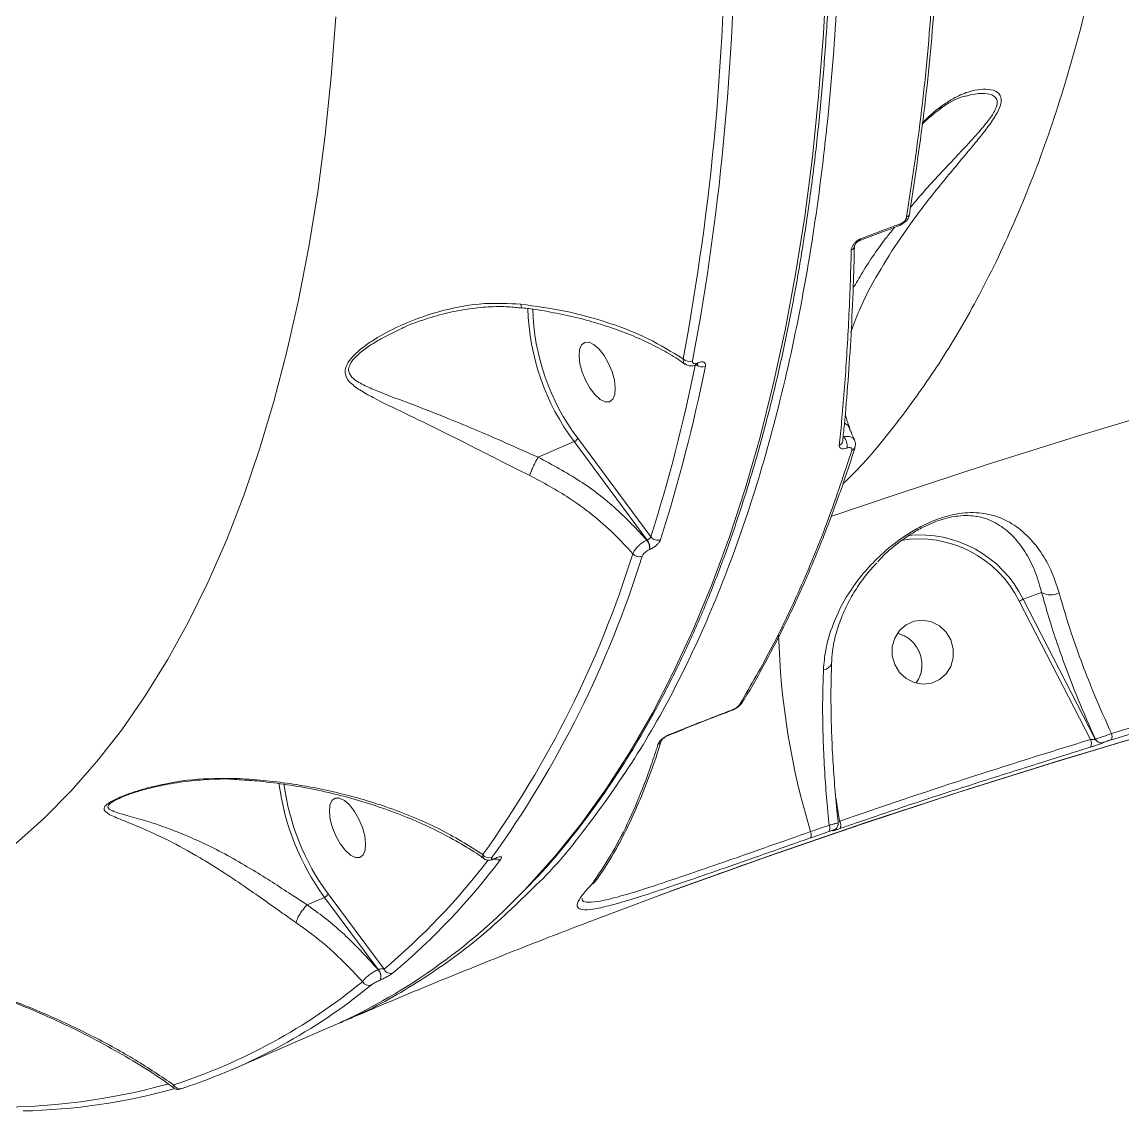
# Model space of a CAD drawing. Header units: millimetres. Extents: x -6104 to 7803, y -6013 to 4803.
# Drawn here: x 1801.8 to 1956.2, y 1926.4 to 2079.1 of the extents above; entities that cross this region are included whole.
import ezdxf

# ---------------------------------------------------------------- set-up
doc = ezdxf.new("R2010")
doc.units = ezdxf.units.MM
doc.layers.add('DIKOM_ОБЪЕКТ', color=7, linetype='Continuous')

msp = doc.modelspace()

# ---------------------------------------------------------------- linework, layer by layer
at = {"layer": 'DIKOM_ОБЪЕКТ', "color": 7, "linetype": 'Continuous', "lineweight": 15}
for p, q in [((1930.416, 2066.823), (1930.373, 2066.787)), ((1918.522, 2047.748), (1918.518, 2047.605)), ((1855.151, 2036.146), (1855.442, 2036.289)), ((1896.429, 2031.072), (1896.363, 2031.043)), ((1896.429, 2031.072), (1896.438, 2031.076)), ((1896.582, 2031.306), (1896.516, 2031.278)), ((1874.19, 2018.076), (1879.236, 2020.261)), ((1879.236, 2020.261), (1889.457, 2006.471)), ((1889.976, 2006.911), (1879.733, 2020.732)), ((1916.88, 2020.359), (1916.882, 2020.388)), ((1916.978, 2020.935), (1916.918, 2020.879)), ((1889.457, 2006.471), (1889.412, 2006.451)), ((1889.779, 2005.12), (1889.824, 2005.14)), ((1944.753, 1999.135), (1942.173, 1998.165)), ((1941.611, 1997.889), (1951.59, 1978.501)), ((1952.253, 1978.579), (1942.173, 1998.165)), ((1915.293, 1989.16), (1915.289, 1989.13)), ((1892.414, 1979.091), (1892.402, 1979.086)), ((1952.261, 1978.583), (1952.253, 1978.579)), ((1953.404, 1978.075), (1953.41, 1978.079)), ((1815.469, 1970.25), (1815.717, 1970.37)), ((1916.436, 1967.074), (1915.898, 1970.385)), ((1915.531, 1965.764), (1915.661, 1965.822)), ((1915.538, 1965.768), (1915.531, 1965.764)), ((1915.538, 1965.768), (1915.662, 1965.822)), ((1868.154, 1961.816), (1868.069, 1961.779)), ((1868.239, 1961.885), (1868.154, 1961.848)), ((1881.787, 1958.311), (1881.715, 1958.225)), ((1881.795, 1958.321), (1881.787, 1958.311)), ((1882.07, 1958.502), (1881.949, 1958.374)), ((1852.582, 1946.323), (1844.735, 1956.856)), ((1841.8, 1955.329), (1841.794, 1955.325)), ((1841.8, 1955.329), (1844.239, 1956.385)), ((1844.239, 1956.385), (1851.775, 1946.269)), ((1851.775, 1946.269), (1851.748, 1946.257)), ((1852.028, 1944.78), (1852.055, 1944.792)), ((1844.764, 1938.076), (1831.509, 1932.336))]:
    msp.add_line(p, q, dxfattribs=at)
at = {"layer": 'DIKOM_ОБЪЕКТ', "color": 7, "linetype": 'Continuous', "lineweight": 15, "flags": 128}
for points in [[(1914.656, 2086.436), (1914.176, 2077.467), (1913.496, 2068.705), (1912.618, 2060.157), (1911.543, 2051.832), (1910.271, 2043.735), (1908.802, 2035.874), (1907.14, 2028.255), (1905.284, 2020.884), (1903.236, 2013.769), (1900.999, 2006.915), (1898.574, 2000.327), (1895.963, 1994.011), (1893.168, 1987.973), (1890.192, 1982.217), (1887.037, 1976.749), (1883.706, 1971.573), (1880.201, 1966.693), (1876.526, 1962.113), (1872.684, 1957.838), (1872.32, 1957.458)], [(1845.82, 2079.782), (1845.175, 2071.401), (1844.331, 2063.236), (1843.288, 2055.294), (1842.048, 2047.582), (1840.611, 2040.109), (1838.98, 2032.88), (1837.154, 2025.902), (1835.137, 2019.183), (1832.929, 2012.727), (1830.533, 2006.542), (1827.952, 2000.633), (1825.188, 1995.005), (1822.242, 1989.663), (1819.119, 1984.614), (1815.82, 1979.86), (1812.349, 1975.408), (1808.709, 1971.26), (1804.904, 1967.421), (1800.938, 1963.894)], [(2055.955, 2047.895), (2042.373, 2045.064), (2028.861, 2042.079), (2015.429, 2038.94), (2002.084, 2035.65), (1988.836, 2032.212), (1975.694, 2028.626), (1962.664, 2024.896), (1949.757, 2021.024), (1936.98, 2017.013), (1924.342, 2012.865), (1915.208, 2009.751)], [(1919.222, 2048.439), (1919.208, 2048.434), (1919.207, 2048.433)], [(1882.749, 2033.212), (1883.448, 2032.314), (1884.068, 2031.229), (1884.558, 2030.046), (1884.877, 2028.861), (1885.001, 2027.77), (1884.919, 2026.86), (1884.638, 2026.206), (1884.181, 2025.861), (1883.584, 2025.853), (1882.897, 2026.182), (1882.174, 2026.821), (1881.474, 2027.72), (1880.854, 2028.805), (1880.365, 2029.987), (1880.045, 2031.173), (1879.921, 2032.264), (1880.003, 2033.174), (1880.284, 2033.828), (1880.741, 2034.173), (1881.338, 2034.181), (1882.026, 2033.852), (1882.749, 2033.212)], [(2108.93, 2012.921), (2103.641, 2012.062), (2089.037, 2009.571), (2074.479, 2006.907), (2059.978, 2004.074), (2045.542, 2001.072), (2031.182, 1997.905), (2016.906, 1994.573), (2002.724, 1991.08), (1988.646, 1987.427), (1974.68, 1983.617), (1960.836, 1979.652), (1947.122, 1975.535), (1933.549, 1971.269), (1920.123, 1966.857), (1906.856, 1962.3), (1893.754, 1957.604), (1883.087, 1953.629)], [(1890.387, 1956.363), (1893.085, 1957.355), (1906.226, 1962.067), (1919.534, 1966.637), (1933, 1971.063), (1946.615, 1975.342), (1960.369, 1979.471), (1974.255, 1983.447), (1988.263, 1987.269), (2002.384, 1990.933), (2016.609, 1994.437), (2030.928, 1997.778), (2045.331, 2000.955), (2059.81, 2003.966), (2074.356, 2006.808), (2088.957, 2009.479), (2103.606, 2011.979), (2108.944, 2012.845)], [(2015.611, 1996.018), (2007.856, 1994.104), (2000.131, 1992.141), (1992.44, 1990.129), (1984.783, 1988.068), (1977.161, 1985.96), (1969.577, 1983.805), (1962.032, 1981.603), (1954.528, 1979.354)], [(1929.307, 1986.41), (1928.089, 1986.27), (1926.872, 1986.492), (1925.753, 1987.058), (1924.825, 1987.923), (1924.162, 1989.016), (1923.817, 1990.249), (1923.82, 1991.523), (1924.169, 1992.733), (1924.836, 1993.781), (1925.767, 1994.584), (1926.887, 1995.075), (1928.105, 1995.216), (1929.323, 1994.994), (1930.441, 1994.427), (1931.369, 1993.562), (1932.032, 1992.469), (1932.376, 1991.236), (1932.374, 1989.963), (1932.025, 1988.753), (1931.358, 1987.704), (1930.427, 1986.902), (1929.307, 1986.41)], [(1954.537, 1978.48), (1962.047, 1980.73), (1969.597, 1982.934), (1977.186, 1985.091), (1984.813, 1987.201), (1992.476, 1989.262), (2000.173, 1991.276), (2007.903, 1993.24), (2015.664, 1995.156)], [(1847.751, 1969.336), (1848.451, 1968.437), (1849.07, 1967.353), (1849.56, 1966.17), (1849.88, 1964.985), (1850.004, 1963.893), (1849.922, 1962.984), (1849.641, 1962.33), (1849.183, 1961.985), (1848.587, 1961.976), (1847.899, 1962.305), (1847.176, 1962.945), (1846.476, 1963.843), (1845.857, 1964.928), (1845.367, 1966.111), (1845.048, 1967.296), (1844.924, 1968.388), (1845.005, 1969.297), (1845.286, 1969.951), (1845.744, 1970.296), (1846.341, 1970.304), (1847.028, 1969.976), (1847.751, 1969.336)], [(1914.97, 1966.496), (1914.646, 1966.383), (1914.322, 1966.27), (1913.998, 1966.157), (1913.673, 1966.044), (1913.349, 1965.931), (1913.025, 1965.818), (1912.702, 1965.705), (1912.378, 1965.592)], [(1912.356, 1964.708), (1912.68, 1964.821), (1913.004, 1964.934), (1913.329, 1965.048), (1913.653, 1965.161), (1913.977, 1965.274), (1914.302, 1965.387), (1914.626, 1965.5), (1914.951, 1965.613)]]:
    msp.add_lwpolyline(points, dxfattribs=at)
at = {"layer": 'DIKOM_ОБЪЕКТ', "color": 7, "linetype": 'Continuous', "lineweight": 15}
for centre, radius, start, end in [((1553.838, 2095.641), 346.585, 349.39519, 0.32274), ((1554.405, 2095.507), 347.365, 349.39557, 0.3227), ((1929.552, 2067.827), 1.324, 310.73689, 338.20795), ((1925.73, 2052.354), 0.572, 350.52552, 16.65678), ((1924.651, 2050.831), 0.323, 298.24997, 355.35033), ((1925.616, 2052.412), 0.696, 287.96331, 347.38807), ((1917.768, 2047.782), 0.764, 293.21608, 356.97312), ((1919.05, 2048.732), 0.339, 300.39136, 354.08458), ((1905.454, 2039.855), 32.731, 181.65615, 216.77299), ((1904.854, 2039.618), 31.429, 181.34453, 216.93727), ((1671.795, 2076.217), 228.925, 342.37732, 348.65078), ((1672.583, 2076.011), 229.524, 342.37793, 348.64995), ((1895.378, 2032.726), 1.232, 224.80566, 291.88776), ((1897.161, 2031.988), 1.237, 229.85758, 291.7195), ((1896.22, 2031.303), 0.297, 299.38057, 355.09288), ((1896.282, 2031.333), 0.301, 301.25242, 354.91283), ((1916.575, 2021.616), 1.368, 20.2314, 65.50128), ((1916.067, 2020.462), 0.82, 293.81343, 352.83585), ((1915.834, 2019.741), 1.653, 346.7649, 46.23139), ((1917.923, 2019.711), 0.712, 288.86558, 342.01424), ((1888.057, 2005.361), 1.739, 352.06139, 38.81518), ((1888.101, 2005.38), 1.741, 352.07255, 38.78493), ((1890.91, 2007.614), 1.169, 216.95493, 291.37725), ((1927.541, 1990.927), 15.699, 26.327, 99.32271), ((1927.649, 1990.986), 16.202, 26.30176, 95.8243), ((1746.052, 2048.73), 148.143, 324.35536, 342.64144), ((1888.341, 2005.286), 1.17, 220.17344, 291.26685), ((1747.039, 2048.501), 148.49, 324.35656, 342.64023), ((1946.054, 2001.259), 2.491, 238.51198, 297.47595), ((1945.247, 1991.193), 7.619, 113.79262, 118.4975), ((2010.971, 1995.772), 103.109, 181.43058, 197.0199), ((1914.103, 1989.579), 1.269, 273.12507, 339.26542), ((1902.207, 1984.22), 0.771, 291.12028, 328.82095), ((1901.269, 1982.831), 0.247, 292.98906, 328.0341), ((1890.59, 1978.587), 0.888, 295.53446, 343.14726), ((1892.3, 1979.335), 0.269, 294.92802, 326.76573), ((1950.521, 1977.945), 1.205, 335.52058, 27.4817), ((1953.135, 1979.027), 0.989, 206.94635, 285.73509), ((1953.142, 1979.03), 0.989, 206.92528, 285.73747), ((1953.547, 1978.907), 1.078, 336.65869, 24.49797), ((1872.273, 1976.837), 34.702, 187.38095, 216.11257), ((1871.945, 1976.699), 33.677, 187.5409, 216.10223), ((1914.145, 1966.072), 0.928, 330.30559, 27.15831), ((1915.421, 1966.491), 1.17, 336.76474, 29.87082), ((1789.58, 2021.089), 97.772, 310.11948, 322.49674), ((1790.533, 2020.916), 98.249, 310.12687, 322.93406), ((1867.339, 1962.969), 1.065, 212.318, 290.41933), ((1868.56, 1962.62), 0.994, 239.53107, 291.87587), ((1867.991, 1961.961), 0.199, 293.72455, 325.23763), ((1868.069, 1962.007), 0.209, 293.57251, 324.40037), ((1881.397, 1959.181), 0.954, 294.15087, 325.78328), ((1881.42, 1959.172), 0.929, 293.76438, 323.61764), ((1810.825, 2015.608), 84.635, 293.6409, 316.60177), ((1850.755, 1945.304), 1.377, 337.62002, 43.83469), ((1850.782, 1945.316), 1.377, 337.61595, 43.82091), ((1853.505, 1946.745), 1.015, 204.61652, 290.07659), ((1797.894, 2007.683), 81.568, 287.99677, 309.30317), ((1850.446, 1945.04), 1.004, 208.1468, 290.29768), ((1799.016, 2007.35), 81.743, 287.99621, 309.30385), ((1798.383, 2016.515), 89.552, 267.26878, 285.48773), ((1799.956, 2013.803), 87.388, 271.33608, 285.41444), ((1823.944, 1930.471), 0.924, 203.23165, 290.67308)]:
    msp.add_arc(centre, radius, start, end, dxfattribs=at)
for points, knots in [([(1873.825, 1958.027), (1873.842, 1958.043), (1876.538, 1960.538), (1881.369, 1966.591), (1888.203, 1976.265), (1894.232, 1987.108), (1899.542, 1998.877), (1904.123, 2011.538), (1908.055, 2025.286), (1911.294, 2040.123), (1913.813, 2056.021), (1915.556, 2072.631), (1916.535, 2089.878), (1916.779, 2107.677), (1916.292, 2126.317), (1915.043, 2145.77), (1913.019, 2165.986), (1910.264, 2186.52), (1906.805, 2207.294), (1902.683, 2228.226), (1897.832, 2249.658), (1892.236, 2271.535), (1885.898, 2293.79), (1878.956, 2315.933), (1871.449, 2337.891), (1863.426, 2359.597), (1854.758, 2381.403), (1845.445, 2403.237), (1835.507, 2425.022), (1825.599, 2445.377), (1815.835, 2464.299), (1806.309, 2481.818), (1796.453, 2499.031), (1786.29, 2515.886), (1775.93, 2532.203), (1765.426, 2547.904), (1755.925, 2561.433), (1749.859, 2569.618), (1747.389, 2572.951)], [0, 0, 0, 0, 0.0001878, 0.0303399, 0.0605166, 0.0906687, 0.1199697, 0.1492932, 0.1785943, 0.2087463, 0.238923, 0.2690751, 0.2983757, 0.3276989, 0.3569995, 0.3871513, 0.4173276, 0.4474793, 0.4767801, 0.5061036, 0.5354043, 0.5655563, 0.5957329, 0.6258848, 0.6551856, 0.6845091, 0.7138099, 0.7439618, 0.7741383, 0.8042902, 0.8297913, 0.8553221, 0.880853, 0.9066258, 0.9323986, 0.9575223, 0.9827031, 1, 1, 1, 1]), ([(1916.885, 2014.338), (1917.161, 2014.597), (1919.652, 2016.927), (1923.966, 2022.14), (1929.768, 2030.026), (1935.252, 2039.137), (1940.377, 2049.425), (1945.042, 2060.986), (1949.104, 2073.559), (1952.518, 2087.15), (1955.247, 2101.735), (1957.205, 2116.833), (1958.423, 2132.347), (1958.947, 2148.178), (1958.795, 2164.755), (1957.933, 2182.052), (1956.343, 2200.026), (1954.008, 2218.68), (1950.9, 2237.966), (1946.987, 2257.932), (1942.302, 2278.286), (1936.97, 2298.541), (1931.08, 2318.521), (1924.709, 2338.151), (1917.69, 2357.983), (1910.026, 2377.958), (1901.733, 2398.009), (1893.05, 2417.58), (1884.034, 2436.621), (1874.741, 2455.091), (1864.974, 2473.409), (1854.74, 2491.495), (1844.092, 2509.337), (1836.733, 2520.805), (1833.055, 2526.537)], [0, 0, 0, 0, 0.00362333, 0.03267751, 0.06202086, 0.09136412, 0.12380246, 0.1562658, 0.18870386, 0.22209805, 0.25551995, 0.28891367, 0.3203315, 0.35177295, 0.38319047, 0.41551451, 0.44786506, 0.48018897, 0.51368225, 0.54717551, 0.58114976, 0.61512431, 0.64703362, 0.67896806, 0.71087771, 0.74371715, 0.77658352, 0.80942335, 0.8407557, 0.87211054, 0.90344315, 0.93562061, 0.96782235, 1, 1, 1, 1]), ([(1819.918, 2453.65), (1820.831, 2451.867), (1823.477, 2446.697), (1827.775, 2438.067), (1832.771, 2427.737), (1837.649, 2417.328), (1842.408, 2406.849), (1847.044, 2396.307), (1851.552, 2385.71), (1855.93, 2375.067), (1860.174, 2364.385), (1864.282, 2353.673), (1868.249, 2342.937), (1872.074, 2332.188), (1875.753, 2321.431), (1879.284, 2310.677), (1882.663, 2299.932), (1885.888, 2289.205), (1888.958, 2278.503), (1891.868, 2267.836), (1894.618, 2257.21), (1897.206, 2246.634), (1899.628, 2236.116), (1901.884, 2225.663), (1903.972, 2215.284), (1905.89, 2204.986), (1907.637, 2194.777), (1909.211, 2184.664), (1910.611, 2174.656), (1911.836, 2164.759), (1912.885, 2154.982), (1913.758, 2145.331), (1914.453, 2135.814), (1914.971, 2126.437), (1915.31, 2117.208), (1915.47, 2108.134), (1915.452, 2099.221), (1915.254, 2090.477), (1914.878, 2081.907), (1914.324, 2073.518), (1913.591, 2065.317), (1912.68, 2057.309), (1911.592, 2049.501), (1910.327, 2041.898), (1908.887, 2034.507), (1907.272, 2027.332), (1905.484, 2020.379), (1903.524, 2013.654), (1901.392, 2007.162), (1899.092, 2000.907), (1896.623, 1994.895), (1893.989, 1989.13), (1891.19, 1983.617), (1888.231, 1978.36), (1885.11, 1973.363), (1881.835, 1968.628), (1878.399, 1964.173), (1875.311, 1960.509), (1873.309, 1958.443), (1872.56, 1957.669)], [0, 0, 0, 0, 0.0093746, 0.0271866, 0.0449985, 0.0628105, 0.0806222, 0.0984342, 0.1162461, 0.134058, 0.1518699, 0.1696819, 0.1874939, 0.2053059, 0.2231184, 0.2409307, 0.2587433, 0.2765562, 0.2943693, 0.3121826, 0.3299963, 0.3478102, 0.3656245, 0.3834392, 0.4012543, 0.4190699, 0.4368861, 0.4547028, 0.4725198, 0.4903376, 0.508156, 0.5259752, 0.5437951, 0.5616156, 0.5794371, 0.5972593, 0.6150823, 0.6329064, 0.6507313, 0.668557, 0.6863838, 0.7042114, 0.7220398, 0.739869, 0.7576988, 0.7755291, 0.7933595, 0.8111899, 0.8290198, 0.8468486, 0.8646758, 0.8825007, 0.9003223, 0.9181399, 0.9359524, 0.9537585, 0.9715573, 0.9893479, 1, 1, 1, 1]), ([(1926.279, 2052.518), (1927.019, 2057.396), (1928.498, 2067.151), (1929.901, 2082.772), (1930.749, 2099.04), (1930.751, 2110.471), (1930.752, 2116.186)], [0, 0, 0, 0, 0.248616, 0.49723164, 0.74861603, 1, 1, 1, 1]), ([(1930.302, 2115.521), (1930.302, 2109.859), (1930.303, 2098.535), (1929.471, 2082.29), (1928.073, 2066.573), (1926.578, 2056.691), (1925.831, 2051.75)], [0, 0, 0, 0, 0.2486168, 0.4972324, 0.7486166, 1, 1, 1, 1]), ([(1923.761, 2046.99), (1924.867, 2048.63), (1927.137, 2051.994), (1931.01, 2056.824), (1934.156, 2060.566), (1936.349, 2063.224), (1937.658, 2064.937), (1938.694, 2066.558), (1939.171, 2067.944), (1938.97, 2069.015), (1938.013, 2069.598), (1936.591, 2069.724), (1934.824, 2069.426), (1932.849, 2068.716), (1931.471, 2067.795), (1930.782, 2067.335)], [0, 0, 0, 0, 0.1255124, 0.2574495, 0.3891788, 0.4370102, 0.4847431, 0.5375344, 0.5809854, 0.6244954, 0.6888409, 0.7551647, 0.8216706, 0.9108252, 1, 1, 1, 1]), ([(1934.164, 2068.687), (1934.587, 2068.8), (1935.624, 2069.078), (1937.12, 2069.111), (1938.263, 2068.726), (1938.616, 2067.886), (1938.307, 2066.757), (1937.241, 2065.146), (1935.528, 2063.159), (1933.455, 2060.929), (1930.519, 2057.797), (1928.073, 2055.192), (1926.532, 2053.263), (1926.352, 2053.038)], [0, 0, 0, 0, 0.0732864, 0.1799476, 0.274985, 0.3307738, 0.3864189, 0.457813, 0.5529366, 0.6561265, 0.7594646, 0.9719608, 1, 1, 1, 1]), ([(1934.155, 2068.72), (1934.093, 2068.707), (1933.554, 2068.597), (1932.491, 2068.148), (1931.292, 2067.522), (1930.613, 2066.967), (1930.426, 2066.814)], [0, 0, 0, 0, 0.0518862, 0.4533174, 0.8501572, 1, 1, 1, 1]), ([(1930.377, 2066.779), (1929.864, 2066.381), (1928.975, 2065.692), (1928.29, 2065.022), (1927.999, 2064.738)], [0, 0, 0, 0, 0.57621187, 1, 1, 1, 1]), ([(1930.782, 2067.335), (1930.152, 2066.858), (1929.054, 2066.028), (1928.327, 2065.215), (1928.018, 2064.868)], [0, 0, 0, 0, 0.5734124, 1, 1, 1, 1]), ([(1924.973, 2050.805), (1924.413, 2050.596), (1922.542, 2049.896), (1920.687, 2049.191), (1919.387, 2048.697)], [0, 0, 0, 0, 0.29963274, 1, 1, 1, 1]), ([(1926.27, 2052.263), (1926.251, 2052.138), (1926.197, 2051.779), (1925.858, 2051.272), (1925.356, 2050.796), (1924.979, 2050.635), (1924.8, 2050.558)], [0, 0, 0, 0, 0.1717749, 0.4909073, 0.7584233, 1, 1, 1, 1]), ([(1925.831, 2051.75), (1925.829, 2051.738), (1925.813, 2051.654), (1925.757, 2051.495), (1925.619, 2051.276), (1925.435, 2051.079), (1925.21, 2050.909), (1925.052, 2050.84), (1924.973, 2050.805)], [0, 0, 0, 0, 0.0354145, 0.2573156, 0.4482656, 0.6281894, 0.8143072, 1, 1, 1, 1]), ([(1924.147, 2050.297), (1923.789, 2049.857), (1922.123, 2047.81), (1920.136, 2044.91), (1918.76, 2042.492), (1918.34, 2041.753)], [0, 0, 0, 0, 0.1598016, 0.7434091, 1, 1, 1, 1]), ([(1924.805, 2050.543), (1923.947, 2050.224), (1922.067, 2049.526), (1920.226, 2048.814), (1919.227, 2048.427)], [0, 0, 0, 0, 0.45697398, 1, 1, 1, 1]), ([(1919.387, 2048.697), (1919.27, 2048.644), (1919.035, 2048.539), (1918.699, 2048.28), (1918.419, 2047.978), (1918.206, 2047.642), (1918.091, 2047.333), (1918.075, 2047.153), (1918.069, 2047.08)], [0, 0, 0, 0, 0.1643198, 0.3291668, 0.4897378, 0.6616424, 0.8613677, 1, 1, 1, 1]), ([(1919.207, 2048.432), (1919.204, 2048.431), (1919.171, 2048.422), (1919.074, 2048.373), (1918.938, 2048.286), (1918.805, 2048.172), (1918.69, 2048.046), (1918.597, 2047.91), (1918.539, 2047.788), (1918.532, 2047.719), (1918.53, 2047.736), (1918.53, 2047.739)], [0, 0, 0, 0, 0.0104397, 0.1170491, 0.2224506, 0.3243848, 0.4346214, 0.5638084, 0.7306416, 0.9412589, 1, 1, 1, 1]), ([(1918.069, 2047.08), (1918.058, 2046.673), (1918.006, 2044.642), (1917.83, 2039.444), (1917.433, 2031.735), (1916.896, 2024.718), (1916.508, 2020.815), (1916.398, 2019.712)], [0, 0, 0, 0, 0.04137208, 0.2068696, 0.53815026, 0.86943025, 1, 1, 1, 1]), ([(1918.518, 2047.605), (1918.468, 2045.737), (1918.357, 2041.529), (1918.058, 2035.269), (1917.637, 2028.8), (1917.239, 2023.842), (1916.946, 2021.126), (1916.867, 2020.388)], [0, 0, 0, 0, 0.1917268, 0.4317542, 0.6714449, 0.9108263, 1, 1, 1, 1]), ([(1917.993, 2035.632), (1918.361, 2036.616), (1919.134, 2038.679), (1921.023, 2042.538), (1922.739, 2045.329), (1923.761, 2046.99)], [0, 0, 0, 0, 0.2693727, 0.5651837, 1, 1, 1, 1]), ([(1871.746, 2039.53), (1870.052, 2039.616), (1866.36, 2039.803), (1860.706, 2038.752), (1855.688, 2037.003), (1852.154, 2035.185), (1849.992, 2033.776), (1848.555, 2032.612), (1847.476, 2031.387), (1847.123, 2030.476), (1847.133, 2029.531), (1847.708, 2028.552), (1849.161, 2027.478), (1851.689, 2026.064), (1855.469, 2024.256), (1860.051, 2022.038), (1864.46, 2019.835), (1868.613, 2017.712), (1871.498, 2016.269), (1872.998, 2015.519)], [0, 0, 0, 0, 0.0790195, 0.1721803, 0.2680592, 0.3287294, 0.3610595, 0.3938993, 0.4223315, 0.4513201, 0.4599437, 0.4989933, 0.544606, 0.5914354, 0.6876207, 0.7865814, 0.8546752, 0.9244466, 1, 1, 1, 1]), ([(1871.981, 2038.98), (1871.331, 2039.052), (1869.736, 2039.23), (1867.138, 2039.177), (1864.171, 2038.872), (1861.094, 2038.258), (1858.088, 2037.352), (1856.077, 2036.633), (1855.167, 2036.182), (1855.14, 2036.169)], [0, 0, 0, 0, 0.1127669, 0.2764658, 0.4494716, 0.6306428, 0.8205481, 0.994786, 1, 1, 1, 1]), ([(1894.503, 2031.858), (1892.907, 2032.843), (1889.667, 2034.843), (1883.968, 2037.033), (1877.965, 2038.668), (1873.835, 2039.24), (1871.746, 2039.53)], [0, 0, 0, 0, 0.2625663, 0.5326651, 0.7636474, 1, 1, 1, 1]), ([(1871.746, 2039.53), (1871.755, 2039.479), (1871.779, 2039.331), (1871.85, 2039.122), (1871.927, 2038.985), (1871.986, 2039.013), (1871.991, 2039.016)], [0, 0, 0, 0, 0.1672574, 0.4859067, 0.9625909, 1, 1, 1, 1]), ([(1894.791, 2031.093), (1894.452, 2031.337), (1893.377, 2032.108), (1891.302, 2033.291), (1888.595, 2034.628), (1885.663, 2035.822), (1882.56, 2036.863), (1879.31, 2037.743), (1875.935, 2038.436), (1873.483, 2038.852), (1872.143, 2038.981), (1871.989, 2038.996)], [0, 0, 0, 0, 0.0609742, 0.193206, 0.3256297, 0.4583069, 0.5909396, 0.7220992, 0.8528073, 0.983123, 1, 1, 1, 1]), ([(1874.185, 2018.072), (1874.185, 2018.073), (1872.699, 2018.722), (1869.832, 2020.012), (1865.661, 2021.827), (1861.228, 2023.67), (1856.498, 2025.508), (1852.583, 2026.943), (1849.875, 2028.088), (1848.326, 2028.94), (1847.65, 2029.786), (1847.604, 2030.55), (1847.753, 2031.008), (1848.201, 2031.72), (1849.018, 2032.578), (1850.458, 2033.656), (1852.504, 2034.924), (1854.134, 2035.676), (1855.151, 2036.146)], [0, 0, 0, 0, 0.000045, 0.10512765, 0.20097862, 0.29915372, 0.43480611, 0.57393011, 0.63689914, 0.70092672, 0.7519893, 0.76298547, 0.79141617, 0.79993366, 0.83701517, 0.88081096, 0.92564121, 1, 1, 1, 1]), ([(1894.503, 2031.858), (1894.51, 2031.736), (1894.524, 2031.464), (1894.644, 2031.211), (1894.787, 2031.143), (1894.814, 2031.13)], [0, 0, 0, 0, 0.3960584, 0.8870288, 1, 1, 1, 1]), ([(1896.363, 2031.051), (1896.322, 2031.032), (1896.077, 2030.911), (1895.651, 2030.847), (1895.147, 2030.902), (1894.919, 2031.06), (1894.831, 2031.121)], [0, 0, 0, 0, 0.08083411, 0.4902299, 0.80509828, 1, 1, 1, 1]), ([(1896.516, 2031.278), (1896.429, 2031.246), (1896.254, 2031.183), (1896.039, 2031.186), (1895.888, 2031.264), (1895.818, 2031.403), (1895.831, 2031.527), (1895.837, 2031.583)], [0, 0, 0, 0, 0.2039342, 0.4079998, 0.613519, 0.8265388, 1, 1, 1, 1]), ([(1896.594, 2031.123), (1896.59, 2031.123), (1896.582, 2031.123), (1896.484, 2031.097), (1896.378, 2031.05), (1896.306, 2031.01), (1896.284, 2030.998)], [0, 0, 0, 0, 0.2743002, 0.5685426, 0.8671878, 1, 1, 1, 1]), ([(1897.618, 2030.84), (1897.628, 2030.925), (1897.649, 2031.115), (1897.539, 2031.327), (1897.307, 2031.444), (1896.979, 2031.45), (1896.714, 2031.354), (1896.582, 2031.306)], [0, 0, 0, 0, 0.1741934, 0.3896031, 0.5958304, 0.7979239, 1, 1, 1, 1]), ([(1917.234, 2024.198), (1917.264, 2024.04), (1917.4, 2023.334), (1917.673, 2022.645), (1917.886, 2022.109)], [0, 0, 0, 0, 0.2232771, 1, 1, 1, 1]), ([(1917.846, 2022.086), (1917.908, 2021.92), (1918.109, 2021.381), (1918.383, 2020.835), (1918.573, 2020.457)], [0, 0, 0, 0, 0.3077694, 1, 1, 1, 1]), ([(1879.733, 2020.732), (1879.73, 2020.721), (1879.722, 2020.699), (1879.694, 2020.639), (1879.632, 2020.55), (1879.516, 2020.435), (1879.378, 2020.331), (1879.284, 2020.285), (1879.236, 2020.261)], [0, 0, 0, 0, 0.0701808, 0.1414197, 0.3560332, 0.5706698, 0.7853233, 1, 1, 1, 1]), ([(1916.88, 2020.361), (1916.88, 2020.362), (1916.883, 2020.377), (1916.878, 2020.416), (1916.873, 2020.451)], [0, 0, 0, 0, 0.1092732, 1, 1, 1, 1]), ([(1918.529, 2020.439), (1918.484, 2020.531), (1918.376, 2020.755), (1917.977, 2020.956), (1917.477, 2021.024), (1917.12, 2020.96), (1916.978, 2020.935)], [0, 0, 0, 0, 0.2058305, 0.5030899, 0.8016165, 1, 1, 1, 1]), ([(1918.537, 2020.44), (1918.586, 2020.316), (1918.69, 2020.054), (1918.677, 2019.715), (1918.604, 2019.539), (1918.586, 2019.495)], [0, 0, 0, 0, 0.4037128, 0.852013, 1, 1, 1, 1]), ([(1918.154, 2019.038), (1917.072, 2015.761), (1914.908, 2009.208), (1911.157, 2000.071), (1907.068, 1991.411), (1904.013, 1986.138), (1902.485, 1983.501)], [0, 0, 0, 0, 0.2491212, 0.4982433, 0.7491211, 1, 1, 1, 1]), ([(1918.599, 2019.492), (1918.584, 2019.442), (1917.906, 2017.16), (1916.414, 2012.857), (1914.103, 2006.607), (1911.603, 2000.629), (1908.948, 1994.885), (1906.112, 1989.426), (1904.078, 1985.745), (1902.944, 1983.959), (1902.859, 1983.826)], [0, 0, 0, 0, 0.0036494, 0.1675194, 0.3314475, 0.4954382, 0.6593374, 0.8230767, 0.9867705, 1, 1, 1, 1]), ([(1916.398, 2019.712), (1916.405, 2019.615), (1916.418, 2019.421), (1916.655, 2019.269), (1917.004, 2019.237), (1917.306, 2019.323), (1917.443, 2019.363)], [0, 0, 0, 0, 0.2591656, 0.5177396, 0.7812613, 1, 1, 1, 1]), ([(1917.443, 2019.363), (1917.482, 2019.375), (1917.636, 2019.425), (1917.874, 2019.45), (1918.08, 2019.388), (1918.189, 2019.25), (1918.166, 2019.109), (1918.154, 2019.038)], [0, 0, 0, 0, 0.0798731, 0.3181792, 0.5555738, 0.777414, 1, 1, 1, 1]), ([(1874.185, 2018.072), (1874.086, 2017.905), (1873.888, 2017.57), (1873.577, 2016.959), (1873.299, 2016.351), (1873.117, 2015.891), (1873.031, 2015.634), (1873.005, 2015.543), (1872.998, 2015.519)], [0, 0, 0, 0, 0.21271228, 0.42540048, 0.63809544, 0.85079697, 0.96192151, 1, 1, 1, 1]), ([(1874.19, 2018.076), (1874.189, 2018.075), (1874.187, 2018.074), (1874.186, 2018.073), (1874.185, 2018.072)], [0, 0, 0, 0, 0.6232157, 1, 1, 1, 1]), ([(1889.412, 2006.451), (1888.033, 2007.936), (1885.239, 2010.944), (1880.095, 2014.899), (1876.171, 2017.01), (1874.19, 2018.076)], [0, 0, 0, 0, 0.3257312, 0.6596785, 1, 1, 1, 1]), ([(1872.998, 2015.519), (1874.892, 2014.509), (1877.977, 2012.864), (1881.798, 2010.038), (1884.808, 2007.441), (1886.557, 2005.513), (1887.447, 2004.532)], [0, 0, 0, 0, 0.3422217, 0.5572733, 0.7746057, 1, 1, 1, 1]), ([(1947.203, 1999.049), (1946.839, 2000.167), (1946.101, 2002.434), (1944.439, 2005.211), (1942.417, 2007.52), (1940.36, 2008.981), (1938.408, 2009.821), (1936.832, 2010.21), (1935.207, 2010.351), (1933.312, 2010.255), (1930.876, 2009.722), (1928.348, 2008.668), (1926.258, 2007.488), (1924.181, 2006.078), (1921.935, 2004.188), (1919.348, 2001.426), (1916.932, 1997.96), (1915.295, 1994.31), (1914.412, 1991.046), (1914.252, 1989.228), (1914.172, 1988.312)], [0, 0, 0, 0, 0.0717894, 0.1456297, 0.2211695, 0.2985176, 0.3406379, 0.3832928, 0.416101, 0.4496132, 0.4986453, 0.5477928, 0.5804518, 0.6139713, 0.6704383, 0.7283192, 0.8119561, 0.8980751, 0.9486877, 1, 1, 1, 1]), ([(1921.78, 2003.419), (1922.031, 2003.695), (1922.964, 2004.72), (1924.56, 2006.021), (1926.478, 2007.35), (1928.37, 2008.433), (1930.688, 2009.411), (1932.856, 2009.867), (1934.474, 2009.934), (1935.266, 2009.823), (1935.646, 2009.769)], [0, 0, 0, 0, 0.0718809, 0.2665621, 0.3732606, 0.4825827, 0.6387931, 0.7947722, 0.901607, 1, 1, 1, 1]), ([(1935.646, 2009.769), (1935.692, 2009.765), (1936.3, 2009.702), (1937.286, 2009.356), (1938.97, 2008.56), (1940.718, 2007.143), (1942.418, 2004.975), (1943.826, 2002.344), (1944.441, 2000.213), (1944.753, 1999.135)], [0, 0, 0, 0, 0.0087398, 0.1158738, 0.2245786, 0.4207182, 0.6211561, 0.8084165, 1, 1, 1, 1]), ([(1889.412, 2006.451), (1889.29, 2006.388), (1888.985, 2006.231), (1888.488, 2005.876), (1888, 2005.42), (1887.618, 2004.944), (1887.504, 2004.669), (1887.447, 2004.532)], [0, 0, 0, 0, 0.1423605, 0.3572579, 0.5716628, 0.785756, 1, 1, 1, 1]), ([(1889.976, 2006.911), (1889.96, 2006.879), (1889.927, 2006.816), (1889.824, 2006.707), (1889.695, 2006.603), (1889.566, 2006.521), (1889.488, 2006.485), (1889.457, 2006.471)], [0, 0, 0, 0, 0.2150875, 0.4300832, 0.6448851, 0.8593014, 1, 1, 1, 1]), ([(1889.824, 2005.14), (1889.917, 2005.184), (1890.15, 2005.294), (1890.531, 2005.546), (1890.908, 2005.874), (1891.204, 2006.22), (1891.292, 2006.424), (1891.337, 2006.525)], [0, 0, 0, 0, 0.1407836, 0.355281, 0.5700088, 0.7849671, 1, 1, 1, 1]), ([(1888.765, 2004.196), (1888.795, 2004.264), (1888.855, 2004.398), (1889.052, 2004.629), (1889.304, 2004.848), (1889.56, 2005.017), (1889.717, 2005.091), (1889.779, 2005.12)], [0, 0, 0, 0, 0.2142793, 0.42837, 0.6428386, 0.8576474, 1, 1, 1, 1]), ([(1921.679, 2003.294), (1921.397, 2003.001), (1920.525, 2002.092), (1919.269, 2000.424), (1917.9, 1998.256), (1916.756, 1995.89), (1915.914, 1993.413), (1915.411, 1991.156), (1915.348, 1989.738), (1915.322, 1989.161)], [0, 0, 0, 0, 0.0726367, 0.2244887, 0.3851322, 0.554287, 0.723716, 0.88748, 1, 1, 1, 1]), ([(1944.753, 1999.135), (1945.075, 1997.973), (1945.72, 1995.649), (1946.921, 1991.948), (1948.296, 1988.109), (1950.036, 1983.644), (1951.444, 1980.44), (1952.261, 1978.583)], [0, 0, 0, 0, 0.1825582, 0.3651196, 0.5530329, 0.7409451, 1, 1, 1, 1]), ([(1954.528, 1979.354), (1953.736, 1981.126), (1952.279, 1984.389), (1950.444, 1989.056), (1948.689, 1993.934), (1947.75, 1997.166), (1947.203, 1999.049)], [0, 0, 0, 0, 0.2580786, 0.4750043, 0.6940785, 1, 1, 1, 1]), ([(1927.198, 1986.463), (1927.413, 1986.826), (1927.881, 1987.614), (1928.045, 1989.072), (1927.763, 1990.579), (1927.002, 1991.911), (1925.909, 1992.932), (1925.014, 1993.239), (1924.587, 1993.385)], [0, 0, 0, 0, 0.1482307, 0.321619, 0.4949946, 0.6683778, 0.8417675, 1, 1, 1, 1]), ([(1924.595, 1993.394), (1925.043, 1993.233), (1925.957, 1992.903), (1927.053, 1991.848), (1927.791, 1990.502), (1928.046, 1988.992), (1927.864, 1987.562), (1927.397, 1986.804), (1927.189, 1986.466)], [0, 0, 0, 0, 0.1667815, 0.3402305, 0.5136742, 0.6871128, 0.8605529, 1, 1, 1, 1]), ([(1915.323, 1989.131), (1915.295, 1988.39), (1915.223, 1986.498), (1915.219, 1983.281), (1915.299, 1979.52), (1915.479, 1975.636), (1915.767, 1971.667), (1916.026, 1968.725), (1916.218, 1967.111), (1916.249, 1966.846)], [0, 0, 0, 0, 0.1093172, 0.2789328, 0.4498349, 0.6216382, 0.7939195, 0.9661894, 1, 1, 1, 1]), ([(1914.172, 1988.312), (1914.13, 1987.08), (1914.046, 1984.616), (1914.062, 1980.687), (1914.186, 1976.607), (1914.425, 1972.506), (1914.702, 1969.121), (1914.903, 1967.151), (1914.97, 1966.496)], [0, 0, 0, 0, 0.182797, 0.3655937, 0.5537509, 0.741905, 0.9141931, 1, 1, 1, 1]), ([(1902.485, 1983.501), (1902.43, 1983.422), (1902.333, 1983.282), (1902.104, 1983.068), (1901.879, 1982.904), (1901.669, 1982.781), (1901.542, 1982.727), (1901.479, 1982.7)], [0, 0, 0, 0, 0.3196137, 0.5618374, 0.7280017, 0.8640507, 1, 1, 1, 1]), ([(1902.852, 1983.823), (1902.831, 1983.779), (1902.723, 1983.563), (1902.43, 1983.275), (1902.066, 1982.968), (1901.854, 1982.853), (1901.796, 1982.821)], [0, 0, 0, 0, 0.1149412, 0.5740826, 0.8825581, 1, 1, 1, 1]), ([(1901.367, 1982.6), (1900.928, 1982.432), (1897.906, 1981.272), (1894.947, 1980.092), (1892.418, 1979.083)], [0, 0, 0, 0, 0.1454056, 1, 1, 1, 1]), ([(1901.479, 1982.7), (1900.928, 1982.487), (1898.173, 1981.422), (1895.192, 1980.25), (1892.775, 1979.287), (1892.526, 1979.188)], [0, 0, 0, 0, 0.1831727, 0.9158776, 1, 1, 1, 1]), ([(1901.796, 1982.821), (1901.718, 1982.772), (1901.577, 1982.683), (1901.432, 1982.639), (1901.368, 1982.619)], [0, 0, 0, 0, 0.5533277, 1, 1, 1, 1]), ([(1891.426, 1978.345), (1891.301, 1977.929), (1890.735, 1976.041), (1889.625, 1972.967), (1888.096, 1969.143), (1886.462, 1965.635), (1884.726, 1962.443), (1883.298, 1960.104), (1882.412, 1958.931), (1882.175, 1958.617)], [0, 0, 0, 0, 0.0503889, 0.2286535, 0.4063394, 0.5833126, 0.7597158, 0.9356624, 1, 1, 1, 1]), ([(1892.526, 1979.188), (1892.434, 1979.148), (1892.251, 1979.068), (1891.968, 1978.899), (1891.675, 1978.687), (1891.353, 1978.396), (1891.091, 1978.07), (1891.011, 1977.879), (1890.973, 1977.786)], [0, 0, 0, 0, 0.1098566, 0.2200975, 0.3257626, 0.4925275, 0.7537337, 1, 1, 1, 1]), ([(1892.099, 1978.931), (1892.075, 1978.916), (1891.994, 1978.868), (1891.861, 1978.771), (1891.701, 1978.637), (1891.546, 1978.481), (1891.444, 1978.333), (1891.446, 1978.336), (1891.446, 1978.337)], [0, 0, 0, 0, 0.0463574, 0.149853, 0.2836033, 0.4743017, 0.7508986, 1, 1, 1, 1]), ([(1892.403, 1979.085), (1892.374, 1979.073), (1892.307, 1979.047), (1892.195, 1978.99), (1892.124, 1978.946), (1892.099, 1978.931)], [0, 0, 0, 0, 0.3327588, 0.7653871, 1, 1, 1, 1]), ([(1951.59, 1978.501), (1945.705, 1976.68), (1933.932, 1973.037), (1922.268, 1969.062), (1916.436, 1967.074)], [0, 0, 0, 0, 0.4999199, 1, 1, 1, 1]), ([(1952.253, 1978.579), (1952.243, 1978.572), (1952.216, 1978.553), (1952.119, 1978.527), (1951.964, 1978.506), (1951.778, 1978.496), (1951.654, 1978.499), (1951.59, 1978.501)], [0, 0, 0, 0, 0.1277164, 0.3310142, 0.5437702, 0.7682325, 1, 1, 1, 1]), ([(1954.528, 1979.354), (1954.362, 1979.288), (1953.99, 1979.14), (1953.487, 1978.955), (1953.001, 1978.787), (1952.587, 1978.657), (1952.352, 1978.597), (1952.271, 1978.584), (1952.261, 1978.583)], [0, 0, 0, 0, 0.1805225, 0.4029086, 0.5310071, 0.749643, 0.9664119, 1, 1, 1, 1]), ([(1953.41, 1978.079), (1953.415, 1978.081), (1953.45, 1978.099), (1953.559, 1978.147), (1953.761, 1978.223), (1954.004, 1978.309), (1954.26, 1978.394), (1954.451, 1978.453), (1954.537, 1978.48)], [0, 0, 0, 0, 0.0340057, 0.2522775, 0.4705508, 0.5980342, 0.819333, 1, 1, 1, 1]), ([(1890.973, 1977.786), (1890.897, 1977.545), (1890.515, 1976.344), (1889.489, 1973.316), (1887.793, 1968.996), (1885.194, 1963.459), (1883.078, 1960.26), (1881.795, 1958.321)], [0, 0, 0, 0, 0.0299895, 0.149953, 0.3900714, 0.6301907, 1, 1, 1, 1]), ([(1916.496, 1966.029), (1917.098, 1966.237), (1920.106, 1967.276), (1931.761, 1971.241), (1942.905, 1974.723), (1951.618, 1977.445)], [0, 0, 0, 0, 0.051711, 0.2585563, 1, 1, 1, 1]), ([(1951.618, 1977.445), (1951.78, 1977.496), (1952.105, 1977.596), (1952.596, 1977.76), (1953.011, 1977.908), (1953.283, 1978.016), (1953.37, 1978.058), (1953.404, 1978.075)], [0, 0, 0, 0, 0.21829786, 0.43676892, 0.65303998, 0.86574248, 1, 1, 1, 1]), ([(1831.83, 1973.052), (1829.811, 1973.052), (1825.719, 1973.052), (1820.686, 1972.103), (1817.302, 1971.108), (1815.473, 1970.405), (1814.283, 1969.832), (1813.49, 1969.264), (1813.226, 1968.7), (1813.553, 1968.343), (1814.357, 1967.833), (1815.841, 1967.234), (1818.654, 1966.109), (1822.276, 1964.46), (1826.159, 1962.34), (1829.787, 1960.096), (1832.758, 1958.114), (1835.633, 1956.106), (1838.084, 1954.354), (1839.614, 1953.281), (1840.256, 1952.831)], [0, 0, 0, 0, 0.0952091, 0.1929565, 0.2448018, 0.2710706, 0.2981712, 0.3242911, 0.3503883, 0.3910764, 0.4019434, 0.4719639, 0.5438105, 0.639395, 0.7378502, 0.7988552, 0.861363, 0.9113744, 0.9628376, 1, 1, 1, 1]), ([(1831.933, 1972.891), (1831.827, 1972.901), (1830.663, 1973.008), (1828.401, 1972.954), (1825.144, 1972.721), (1822.156, 1972.244), (1819.637, 1971.68), (1817.811, 1971.152), (1816.442, 1970.681), (1815.78, 1970.393), (1815.484, 1970.263)], [0, 0, 0, 0, 0.0182329, 0.1990023, 0.3870268, 0.5821741, 0.7267682, 0.8420141, 0.9291572, 1, 1, 1, 1]), ([(1866.439, 1962.399), (1864.439, 1963.649), (1861.415, 1965.539), (1856.686, 1967.657), (1852.152, 1969.384), (1846.455, 1971.06), (1840.598, 1972.202), (1835.67, 1972.818), (1833.11, 1972.974), (1831.83, 1973.052)], [0, 0, 0, 0, 0.2227157, 0.3367333, 0.4507481, 0.6310027, 0.8132796, 0.9066455, 1, 1, 1, 1]), ([(1831.83, 1973.052), (1831.839, 1973.025), (1831.869, 1972.937), (1831.907, 1972.862), (1831.939, 1972.889), (1831.944, 1972.893)], [0, 0, 0, 0, 0.2706613, 0.8802235, 1, 1, 1, 1]), ([(1866.615, 1961.787), (1866.477, 1961.89), (1865.495, 1962.623), (1863.424, 1963.884), (1860.399, 1965.55), (1857.119, 1967.081), (1853.631, 1968.478), (1849.979, 1969.713), (1846.217, 1970.764), (1842.412, 1971.619), (1838.594, 1972.266), (1835.111, 1972.698), (1832.882, 1972.826), (1831.943, 1972.88)], [0, 0, 0, 0, 0.0169701, 0.1205757, 0.2246249, 0.3291329, 0.4340948, 0.5393201, 0.6417906, 0.7416837, 0.8385, 0.9320432, 1, 1, 1, 1]), ([(1841.794, 1955.325), (1841.794, 1955.325), (1841.188, 1955.749), (1839.67, 1956.716), (1837.27, 1958.311), (1834.409, 1960.108), (1831.401, 1961.866), (1827.715, 1963.814), (1823.659, 1965.607), (1819.871, 1966.95), (1816.776, 1967.789), (1815.155, 1968.244), (1814.209, 1968.634), (1813.79, 1968.906), (1813.966, 1969.393), (1814.599, 1969.852), (1815.22, 1970.136), (1815.469, 1970.25)], [0, 0, 0, 0, 0.0000332, 0.0506244, 0.1211017, 0.1916526, 0.2788516, 0.3661641, 0.5040495, 0.6421381, 0.7418823, 0.8412498, 0.8561018, 0.9104335, 0.9440498, 0.9775326, 1, 1, 1, 1]), ([(1916.226, 1966.844), (1916.204, 1966.832), (1916.168, 1966.814), (1915.918, 1966.74), (1915.552, 1966.641), (1915.165, 1966.544), (1914.97, 1966.496)], [0, 0, 0, 0, 0.2734431, 0.443413, 0.7199627, 1, 1, 1, 1]), ([(1915.531, 1965.764), (1915.508, 1965.751), (1915.449, 1965.718), (1915.494, 1965.714), (1915.698, 1965.767), (1916.042, 1965.874), (1916.345, 1965.977), (1916.496, 1966.029)], [0, 0, 0, 0, 0.1342536, 0.34698954, 0.56325007, 0.78171653, 1, 1, 1, 1]), ([(1916.217, 1966.844), (1916.225, 1966.809), (1916.257, 1966.678), (1916.207, 1966.456), (1916.108, 1966.223), (1915.978, 1966.053), (1915.85, 1965.938), (1915.744, 1965.867), (1915.676, 1965.828), (1915.64, 1965.811), (1915.626, 1965.804)], [0, 0, 0, 0, 0.0759988, 0.2918519, 0.4718894, 0.6254153, 0.7535077, 0.8529453, 0.9440049, 1, 1, 1, 1]), ([(1881.715, 1958.225), (1881.204, 1957.676), (1880.183, 1956.579), (1879.583, 1955.484), (1879.695, 1954.805), (1880.588, 1954.569), (1882.249, 1954.753), (1884.661, 1955.327), (1887.793, 1956.255), (1891.607, 1957.498), (1896.038, 1959.007), (1901.021, 1960.738), (1906.456, 1962.641), (1910.389, 1964.018), (1912.356, 1964.708)], [0, 0, 0, 0, 0.0836194, 0.1671665, 0.2504178, 0.3338525, 0.4173044, 0.5004885, 0.5837389, 0.6671392, 0.7504578, 0.8333961, 0.9166276, 1, 1, 1, 1]), ([(1912.378, 1965.592), (1910.443, 1964.914), (1906.586, 1963.562), (1901.249, 1961.694), (1896.353, 1959.993), (1892.004, 1958.511), (1888.254, 1957.289), (1885.176, 1956.376), (1882.793, 1955.805), (1881.183, 1955.637), (1880.341, 1955.778), (1880.334, 1956.153), (1880.331, 1956.285)], [0, 0, 0, 0, 0.10506, 0.2094906, 0.3139486, 0.4190073, 0.5232546, 0.6282658, 0.7328659, 0.8372909, 0.9424912, 1, 1, 1, 1]), ([(1912.941, 1964.384), (1909.898, 1963.337), (1903.886, 1961.266), (1898.021, 1959.143), (1895.124, 1958.094)], [0, 0, 0, 0, 0.5059952, 1, 1, 1, 1]), ([(1912.356, 1964.708), (1912.386, 1964.735), (1912.446, 1964.791), (1912.475, 1964.999), (1912.457, 1965.273), (1912.404, 1965.485), (1912.378, 1965.592)], [0, 0, 0, 0, 0.2500074, 0.500038, 0.7500394, 1, 1, 1, 1]), ([(1914.951, 1965.613), (1914.953, 1965.613), (1915.051, 1965.648), (1915.238, 1965.71), (1915.422, 1965.767), (1915.544, 1965.799), (1915.601, 1965.806), (1915.558, 1965.78), (1915.538, 1965.768)], [0, 0, 0, 0, 0.0042672, 0.2197788, 0.435584, 0.5682115, 0.7938137, 1, 1, 1, 1]), ([(1866.439, 1962.399), (1866.435, 1962.375), (1866.403, 1962.207), (1866.416, 1961.962), (1866.557, 1961.841), (1866.616, 1961.789)], [0, 0, 0, 0, 0.0895307, 0.613673, 1, 1, 1, 1]), ([(1868.07, 1961.782), (1868.054, 1961.774), (1867.861, 1961.683), (1867.538, 1961.585), (1867.076, 1961.575), (1866.738, 1961.666), (1866.624, 1961.777), (1866.613, 1961.787)], [0, 0, 0, 0, 0.0340591, 0.3913216, 0.7093671, 0.9721968, 1, 1, 1, 1]), ([(1868.154, 1961.848), (1868.079, 1961.818), (1867.929, 1961.758), (1867.765, 1961.727), (1867.658, 1961.741), (1867.622, 1961.809), (1867.659, 1961.899), (1867.704, 1961.961), (1867.711, 1961.971)], [0, 0, 0, 0, 0.16734074, 0.33447749, 0.50914978, 0.71306775, 0.957688, 1, 1, 1, 1]), ([(1868.432, 1961.913), (1868.432, 1961.913), (1868.441, 1961.913), (1868.406, 1961.91), (1868.32, 1961.881), (1868.224, 1961.848), (1868.158, 1961.817), (1868.153, 1961.815)], [0, 0, 0, 0, 0.00518, 0.2867568, 0.6093607, 0.9749379, 1, 1, 1, 1]), ([(1868.93, 1961.698), (1868.94, 1961.711), (1869.012, 1961.807), (1869.071, 1961.946), (1869.01, 1962.051), (1868.84, 1962.071), (1868.586, 1962.023), (1868.355, 1961.931), (1868.239, 1961.885)], [0, 0, 0, 0, 0.03923318, 0.28721977, 0.49516947, 0.67095369, 0.83523107, 1, 1, 1, 1]), ([(1881.715, 1958.225), (1881.805, 1958.267), (1881.912, 1958.316), (1881.981, 1958.409), (1881.993, 1958.424)], [0, 0, 0, 0, 0.82926896, 1, 1, 1, 1]), ([(1844.735, 1956.856), (1844.732, 1956.848), (1844.726, 1956.826), (1844.698, 1956.767), (1844.634, 1956.674), (1844.519, 1956.559), (1844.381, 1956.455), (1844.286, 1956.408), (1844.239, 1956.385)], [0, 0, 0, 0, 0.0536094, 0.1413939, 0.3559494, 0.5705302, 0.7852616, 1, 1, 1, 1]), ([(1846.321, 1938.81), (1847.118, 1939.141), (1851.047, 1940.775), (1857.72, 1944.601), (1866.156, 1950.577), (1871.275, 1955.55), (1873.825, 1958.027)], [0, 0, 0, 0, 0.0783676, 0.3861572, 0.6941838, 1, 1, 1, 1]), ([(1840.256, 1952.831), (1840.259, 1952.845), (1840.281, 1952.966), (1840.378, 1953.258), (1840.629, 1953.769), (1840.98, 1954.334), (1841.388, 1954.888), (1841.659, 1955.179), (1841.794, 1955.325)], [0, 0, 0, 0, 0.0259683, 0.2095642, 0.4071686, 0.6047757, 0.8023825, 1, 1, 1, 1]), ([(1851.748, 1946.257), (1850.315, 1947.843), (1847.599, 1950.85), (1844.044, 1953.734), (1842.106, 1955.111), (1841.8, 1955.329)], [0, 0, 0, 0, 0.48434743, 0.91852386, 1, 1, 1, 1]), ([(1883.132, 1953.64), (1880.344, 1952.577), (1874.451, 1950.329), (1865.692, 1946.848), (1856.832, 1943.222), (1850.422, 1940.52), (1846.971, 1939.029), (1846.343, 1938.758)], [0, 0, 0, 0, 0.2188331, 0.4625256, 0.7050391, 0.9463261, 1, 1, 1, 1]), ([(1840.256, 1952.831), (1840.553, 1952.623), (1842.417, 1951.322), (1845.722, 1948.684), (1848.264, 1945.957), (1849.561, 1944.566)], [0, 0, 0, 0, 0.0849757, 0.5334613, 1, 1, 1, 1]), ([(1823.095, 1930.107), (1821.338, 1931.285), (1817.824, 1933.643), (1811.913, 1936.89), (1805.558, 1939.91), (1798.163, 1942.869), (1791.153, 1945.127), (1784.717, 1946.767), (1779.591, 1947.784), (1775.822, 1948.415), (1773.697, 1948.581), (1773.446, 1948.601)], [0, 0, 0, 0, 0.1357663, 0.2715392, 0.4102382, 0.5489234, 0.721391, 0.808949, 0.8964847, 0.9877893, 1, 1, 1, 1]), ([(1823.105, 1929.68), (1822.595, 1930.054), (1820.94, 1931.265), (1817.855, 1933.214), (1813.847, 1935.542), (1809.519, 1937.788), (1805.091, 1939.863), (1800.516, 1941.777), (1795.905, 1943.483), (1791.156, 1945.006), (1786.437, 1946.292), (1781.982, 1947.31), (1777.888, 1948.06), (1775.16, 1948.486), (1773.729, 1948.619), (1773.532, 1948.638)], [0, 0, 0, 0, 0.0412239, 0.1336033, 0.2280559, 0.3245654, 0.4231429, 0.5114335, 0.6050435, 0.6944695, 0.7799643, 0.8622441, 0.9296995, 0.9903141, 1, 1, 1, 1]), ([(1851.748, 1946.257), (1851.665, 1946.217), (1851.39, 1946.084), (1850.881, 1945.782), (1850.297, 1945.358), (1849.81, 1944.919), (1849.643, 1944.683), (1849.561, 1944.566)], [0, 0, 0, 0, 0.0942821, 0.3122916, 0.5412126, 0.7714067, 1, 1, 1, 1]), ([(1852.582, 1946.323), (1852.531, 1946.335), (1852.431, 1946.359), (1852.235, 1946.365), (1852.048, 1946.347), (1851.916, 1946.318), (1851.834, 1946.293), (1851.797, 1946.278), (1851.775, 1946.269)], [0, 0, 0, 0, 0.2686482, 0.5230224, 0.7427383, 0.8692672, 0.9243788, 1, 1, 1, 1]), ([(1850.794, 1944.098), (1850.851, 1944.139), (1850.963, 1944.223), (1851.246, 1944.392), (1851.57, 1944.565), (1851.842, 1944.699), (1851.985, 1944.761), (1852.028, 1944.78)], [0, 0, 0, 0, 0.2337066, 0.467265, 0.6955561, 0.9086549, 1, 1, 1, 1]), ([(1852.055, 1944.792), (1852.118, 1944.82), (1852.326, 1944.911), (1852.723, 1945.104), (1853.194, 1945.358), (1853.608, 1945.607), (1853.772, 1945.73), (1853.853, 1945.792)], [0, 0, 0, 0, 0.0931639, 0.3039544, 0.5302367, 0.765212, 1, 1, 1, 1]), ([(1823.095, 1930.107), (1823.035, 1929.983), (1822.937, 1929.779), (1823.055, 1929.704), (1823.102, 1929.675)], [0, 0, 0, 0, 0.60685405, 1, 1, 1, 1]), ([(1824.178, 1929.577), (1824.119, 1929.557), (1824.012, 1929.521), (1823.897, 1929.493), (1823.731, 1929.467), (1823.519, 1929.471), (1823.289, 1929.521), (1823.149, 1929.615), (1823.083, 1929.659)], [0, 0, 0, 0, 0.2243699, 0.4118944, 0.5457972, 0.6749296, 0.8464124, 1, 1, 1, 1])]:
    msp.add_open_spline(points, degree=3, knots=knots, dxfattribs=at)

doc.saveas('drawing.dxf')
